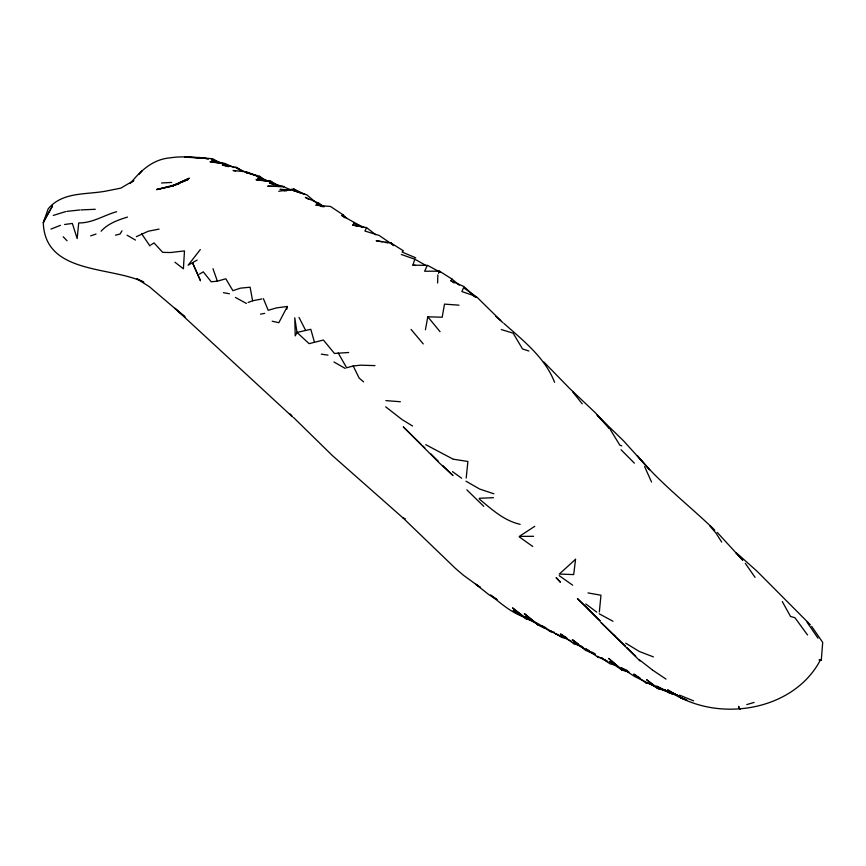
<?xml version="1.0" encoding="UTF-8"?>
<svg xmlns="http://www.w3.org/2000/svg" width="866" height="866" viewBox="0 0 866 866"><rect width="100%" height="100%" fill="white"/><g stroke="black" fill="none" stroke-linecap="round" stroke-linejoin="round"><path stroke-width="1.3" d="M437.59 283.009L437.871 274.944M599.337 611.991L600.972 595.234L588.014 592.918M466.2 478.043L467.9 461.47L453.329 459.207M821.304 660.065L819.258 659.957L821.304 660.065L822.7 642.388L811.659 626.399M425.433 329.73L427.793 316.794L442.18 317.237L444.507 304.118L458.98 305.168M286.711 309.389L287.36 306.477L276.514 307.885L268.211 310.299L263.416 298.694M415.518 265.451L412.909 265.148L414.814 259.205L401.294 254.474M375.779 234.751L366.545 227.606L364.922 231.027L379.167 235.444L393.705 245.424M438.477 273.288L439.549 271.177L452.149 279.177L459.229 285.163M287.36 306.477L278.841 322.693L272.162 321.221M820.232 660.325C794.901 708.182 727.332 721.291 680.903 697.855L677.353 695.182L680.903 697.855L686.857 700.009L681.261 698.212L667.621 689.866L682.332 698.375L668.444 691.642L676.021 694.435M121.998 230.832L119.984 234.101L115.449 235.151M292.914 190.368L293.877 189.005L304.919 194.417L292.914 190.368L306.802 194.839L316.978 203.358M200.338 249.538L188.117 265.223L197.134 260.06M454.163 282.944L450.818 280.725L452.149 279.177M130.192 183.56C140.541 170.786 152.86 159.203 170.234 157.85C180.117 156.237 190.13 156.898 200.035 158.077L184.848 157.082L199.234 157.493L208.392 158.824M138.961 174.358L142.24 170.699M101.116 231.2C108.001 223.536 117.884 220.04 127.464 217.074M427.284 265.461L424.621 271.231L439.549 271.177L440.458 272.357L427.696 265.418L412.909 265.148M324.111 206.573L317.032 204.116L315.765 205.231L330.498 206.465L343.044 214.79L346.995 218.459M131.989 182.033L133.786 180.507L120.839 188.139L105.457 191.191C85.821 194.763 62.363 191.754 48.16 208.858L43.3 222.703C44.935 274.403 110.231 266.046 143.875 282.197M574.028 643.784L575.121 643.059M534.744 526.322L519.319 536.411L533.618 536.292M150.738 245.013L154.029 242.924L162.656 252.331L170.321 252.547L184.48 250.924L183.397 268.806L174.964 262.225M538.316 623.758L550.321 631.552L551.534 630.784M136.373 236.656L148.335 231.2L159.084 229.111M199.472 274.132L203.25 271.837L211.261 281.807L217.366 281.169L225.82 278.776L232.9 290.684L240.391 288.161L250.112 287.209L252.601 300.773L248.098 302.483M344.874 217.767L341.832 215.504L343.044 214.79M50.986 229.079L60.404 225.355M171.468 186.287L189.308 178.19L172.085 186.114L156.638 189.567L178.959 183.765L170.948 186.342M53.237 215.439L65.719 211.575M647.606 682.83L646.447 683.231L633.739 674.105L640.136 678.132M90.659 235.877L96.007 234.047M116.564 211.726C103.79 215.309 92.456 223.136 78.709 222.941L77.161 238.572L72.365 223.439L64.614 224.489M262.008 178.926L258.653 176.686L259.8 176.339L263.913 179.435M278.733 191.299L293.877 189.005L294.786 190.206M746.795 704.588L754.113 702.423M173.222 185.8L172.085 186.114L188.009 179.554L172.009 186.125L156.638 189.567M297.168 332.598L309.108 343.661L323.375 340.024L334.471 353.458L348.641 352.494M374.946 365.614L360.57 365.181L353.209 365.972L346.638 367.779L338.205 352.982M297.006 332.425L294.765 317.779L295.23 335.867L297.006 332.425L310.807 329.296L314.499 342.351M252.601 300.773L261.889 298.954M260.514 314.142L264.693 313.362M66.953 211.38L79.834 209.951M284.08 190.931L286.754 190.758M161.509 182.997L171.641 182.434M81.058 209.918L95.282 209.291M479.255 498.286L493.49 497.69M283.702 186.591L267.951 186.179L283.702 186.591L269.337 182.942L273.981 184.783M292.091 190.044L279.999 189.329L283.896 190.033M385.9 400.622L400.395 401.737M650.463 683.61L646.447 683.231L645.538 682.062L654.761 685.98M270.69 181.232L256 179.738L271.588 181.784L270.69 181.232L278.7 185.725M589.291 650.723L585.827 648.905L598.384 657.413L602.368 657.933M208.305 158.857L199.018 157.58L212.657 158.759L220.678 163.198M674.354 693.926L670.371 693.352L664.005 689.498L670.197 693.276L674.192 693.893M567.447 638.339L562.131 637.56L555.138 633.457L563.03 637.311L549.358 630.697M611.905 662.555L609.383 661.592L622.351 670.165L627.677 670.955M673.889 693.818L670.197 693.276L656.558 686.11L670.306 692.876L657.348 688.059L646.642 679.734L658.344 688.687L664.926 690.029M321.329 354.151L327.998 355.136M219.13 163.165L210.016 161.715L224.684 163.393L234.188 167.549M223.038 163.782L225.647 164.204L211.412 159.766L214.865 161.292M550.321 631.552L554.294 632.202M626.962 670.685L621.95 669.862L608.766 658.506L622.351 670.165L629.062 672.081M674.517 693.753L669.353 692.854L677.667 695.409M382.664 241.928L376.169 240.748L390.761 242.891L403.372 250.794L402.084 252.049L415.723 257.797M385.262 242.404L387.86 242.87M223.417 292.665L229.436 293.758M366.545 227.606L352.494 224.944L357.398 226.297M235.639 171.024L233.051 170.483L246.658 171.912L257.451 176.058M525.424 618.14L528.422 619.017M565.119 637.116L561.244 636.25L571.647 641.36M662.512 689.249L657.348 688.059L658.344 688.687L649.706 683.685L654.544 685.818M616.668 665.445L610.129 663.876L602.141 658.528L606.709 660.866M271.588 181.784L257.343 178.136L263.675 180.355M228.656 166.705L222.248 165.027L236.797 167.409L240.845 170.288M259.8 176.339L245.847 172.399L257.364 176.112M525.857 618.476L526.777 618.984L512.477 607.856L525.857 618.476L530.836 619.883L525.781 618.389L537.45 623.368M573.92 643.784L579.116 645.257M501.284 329.535L513.159 333.183L522.534 348.955L528.834 351.011M493.88 493.793L479.688 489.063L465.973 481.182M621.766 445.86L619.861 445.211L610.194 429.417M520.13 524.32C503.904 520.693 491.671 509.251 479.255 499.022M544.27 628.11L538.576 625.079L524.331 613.583L537.57 624.548L549.109 629.896M595.126 654.501L585.643 650.344L572.361 639.682L578.531 644.174M576.853 643.622L573.065 642.215L585.622 649.5M282.63 186.385L290.868 189.86M653.386 656.883L639.292 651.459L625.653 643.157M525.608 617.523C512.098 613.312 501.317 603.808 490.524 595.039L497.138 599.456M679.55 695.138L693.59 700.865M293.487 417.466L332.403 455.592L402.852 517.781L405.288 518.788M626.941 670.295L621.171 667.794L634.746 676.562L645.192 681.683M363.752 227.455L353.436 222.887L361.696 227.13M450.818 280.725L464.089 286.603M142.782 281.612L136.969 278.863L149.407 286.733L175.809 309.205L292.491 416.871M258.653 176.686L267.908 181.21M607.835 661.483L597.453 656.352L598.384 657.413M341.832 215.504L363.276 227.498M452.799 459.002L425.726 444.659M537.57 624.548L538.576 625.079L524.991 616.375L531.821 620.067M317.032 204.116L321.589 206.519M591.597 651.936L595.05 653.754M521.115 614.871L513.137 610.66L526.777 618.984M541.618 625.523L546.024 627.861M599.218 613.788L612.987 621.279M235.422 297.428L246.42 303.468M414.814 259.205L426.267 265.656M247.438 173.059L235.704 167.43L240.185 170.288M476.452 297.503L472.284 295.122L461.892 291.55L463.57 287.696L477.025 297.244L500.71 320.55M333.951 361.988L345.22 368.429M127.075 235.227L135.486 240.077M308.718 199.353L305.319 197.383L319.208 203.38L322.693 206.53M412.562 426.007L402.116 419.609L385.662 406.825M479.926 587.224L463.278 575.143L455.408 568.377L402.852 517.781M566.126 637.452L560.508 633.955L573.216 643.319M496.272 599.359L489.019 594.769L475.705 584.236L480.197 587.126M323.916 206.833L318.255 203.218L322.293 206.714M652.888 670.295L665.997 679.106M391.746 243.584L390.761 242.891L393.705 245.587M559.22 575.641L572.664 585.189M519.297 536.888L532.752 546.5M452.517 471.645L461.643 478.227M580.588 645.668L583.673 647.909M585.806 603.948L596.739 612.132M273.764 183.581L275.81 185.151M620.013 668.368L622.351 670.165M639.14 659.6L652.466 669.992M185.237 316.999L174.856 308.285L175.809 309.205M176.285 309.638L184.133 316.09M363.601 381.874L359.141 378.074L353.209 365.972M503.947 323.429C523.205 340.619 544.995 357.528 554.597 382.328M736.143 552.605L757.09 571.279L810.305 624.754M495.839 316.35L502.962 322.726M640.028 660.975L600.896 622.416L625.274 645.96M420.887 444.15L403.285 426.851L439.657 463.278L453.015 475.553L442.732 465.507M422.846 445.968L424.795 447.798M464.728 287.241L474.99 296.822M613.16 634.464L614.957 636.174M466.828 489.853L483.737 506.329M587.365 608.073L577.395 598.558L600.279 621.16L587.365 608.073L598.828 619.493M714.818 530.198C689.065 505.235 660.238 483.39 637.257 455.624L649.684 469.762L623.509 440.805L597.139 415.182L609.404 428.421L595.516 412.93L569.666 388.488L543.88 362.031M627.125 647.833L635.666 656.212M430.77 453.806L438.174 461.123M621.052 449.735L634.377 463.158M717.2 532.374L742.768 560.237L735.905 552.735M63.186 236.754L67.028 240.748M290.132 413.959L291.853 415.788M807.069 622.243L818.002 638.21M709.904 525.998L715.987 533.164L721.714 542.094M411.058 329.405L423.257 343.921M427.793 316.794L440.036 331.667M572.653 391.8L582.233 403.87M807.534 634.995L794.923 617.696L790.517 616.462L782.29 601.545M745.29 563.311L755.065 577.362M141.667 233.831L149.915 245.912M644.607 466.601L651.557 482.037M299.019 317.443L305.557 330.195M212.982 268.709L217.366 281.169M575.544 559.295L573.703 574.58L559.317 574.082L575.544 559.295M44.545 219.325L43.3 222.703L52.555 205.924L44.545 219.325M739.878 709.232L738.579 706.44L739.878 709.232M560.031 581.714L556.134 577.654L560.41 582.136L560.031 581.714M200.447 280.649L192.62 262.983L200.447 280.649"/></g></svg>
